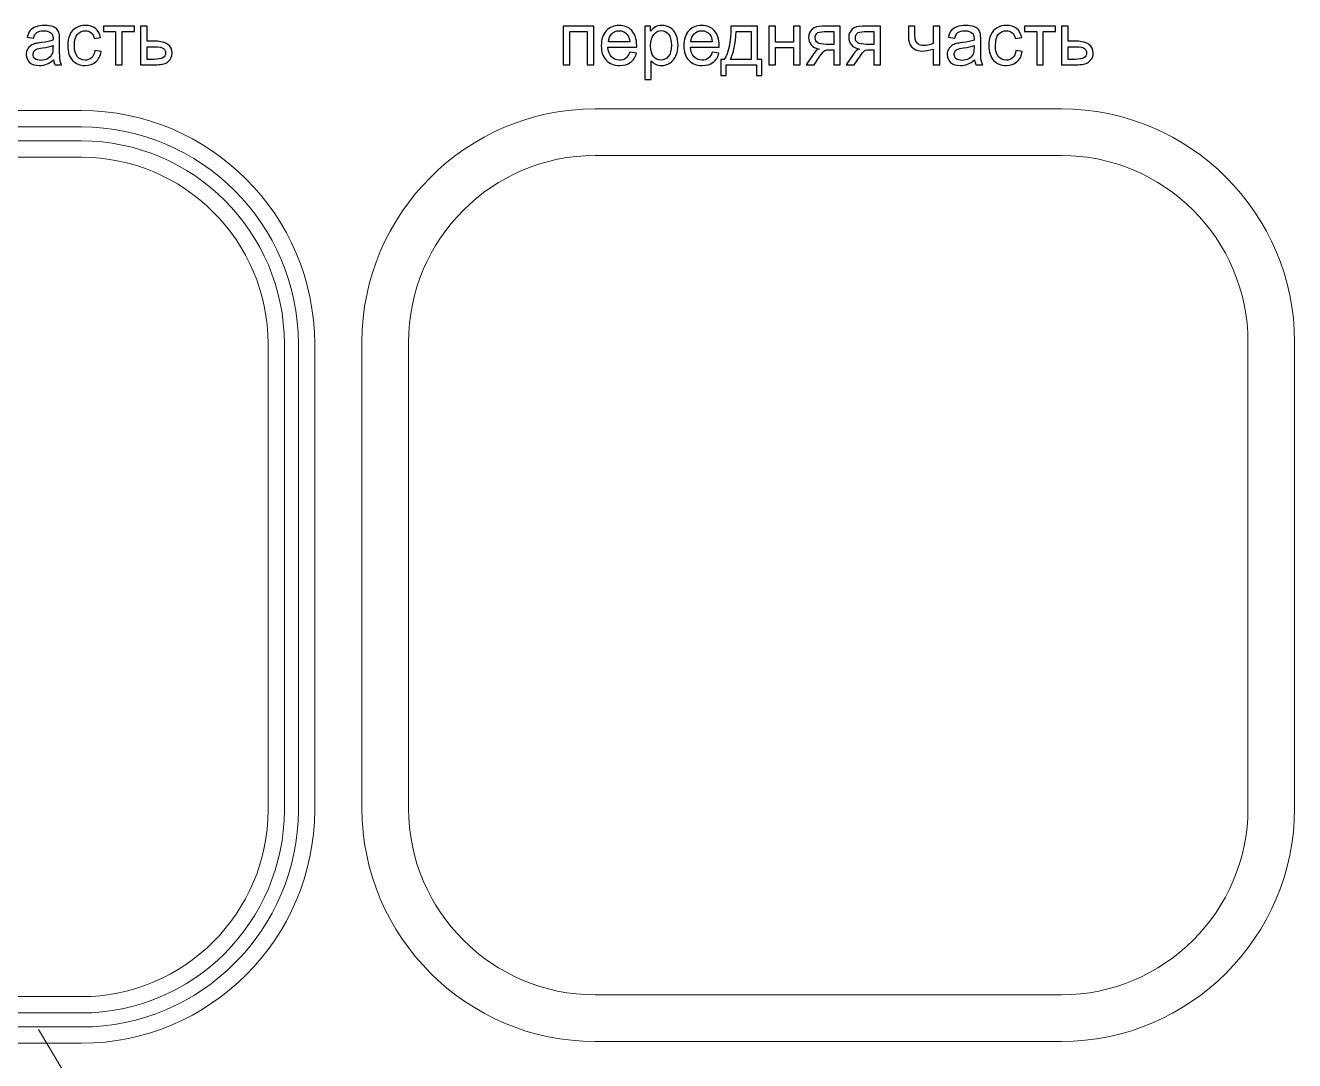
# Model space of a CAD drawing. Header units: centimetres. Extents: x -62 to 62, y -37 to 37.
# Drawn here: x 7.6 to 62.1, y -6.9 to 37.5 of the extents above; entities that cross this region are included whole.
import ezdxf

# ---------------------------------------------------------------- set-up
doc = ezdxf.new("R2010")
doc.units = ezdxf.units.CM
doc.header["$MEASUREMENT"] = 0
doc.layers.add('layer 1', color=7, linetype='Continuous')

msp = doc.modelspace()

# ---------------------------------------------------------------- linework, layer by layer
at = {"layer": 'layer 1', "color": 250}
for points, knots in [([(8.85627, 35.97477), (8.75234, 35.88621), (8.65211, 35.82416), (8.55613, 35.78757), (8.55613, 35.78757), (8.46014, 35.75098), (8.35726, 35.73295), (8.24696, 35.73295), (8.24696, 35.73295), (8.0656, 35.73295), (7.92613, 35.77697), (7.82856, 35.86552), (7.82856, 35.86552), (7.73098, 35.95355), (7.68219, 36.06651), (7.68219, 36.20386), (7.68219, 36.20386), (7.68219, 36.28446), (7.70075, 36.35817), (7.73735, 36.42499), (7.73735, 36.42499), (7.77447, 36.49181), (7.82272, 36.54484), (7.88212, 36.58514), (7.88212, 36.58514), (7.94204, 36.62544), (8.00886, 36.6562), (8.08363, 36.67688), (8.08363, 36.67688), (8.13878, 36.6912), (8.22204, 36.70499), (8.33287, 36.71877), (8.33287, 36.71877), (8.55878, 36.74529), (8.72582, 36.77764), (8.83241, 36.81476), (8.83241, 36.81476), (8.83347, 36.85294), (8.834, 36.87733), (8.834, 36.88741), (8.834, 36.88741), (8.834, 37.00089), (8.80749, 37.08097), (8.75446, 37.12763), (8.75446, 37.12763), (8.68287, 37.19074), (8.57628, 37.22203), (8.43522, 37.22203), (8.43522, 37.22203), (8.30317, 37.22203), (8.2056, 37.19869), (8.14302, 37.15256), (8.14302, 37.15256), (8.07992, 37.10642), (8.03378, 37.02476), (8.00356, 36.90703), (8.00356, 36.90703), (8.00356, 36.90703), (7.72992, 36.94521), (7.72992, 36.94521), (7.72992, 36.94521), (7.75485, 37.06241), (7.79568, 37.15733), (7.85295, 37.22945), (7.85295, 37.22945), (7.91022, 37.30157), (7.99295, 37.35672), (8.10113, 37.39597), (8.10113, 37.39597), (8.20878, 37.43468), (8.33446, 37.4543), (8.47658, 37.4543), (8.47658, 37.4543), (8.61764, 37.4543), (8.73272, 37.43786), (8.82128, 37.40445), (8.82128, 37.40445), (8.9093, 37.37104), (8.97453, 37.32968), (9.01589, 37.2793), (9.01589, 37.2793), (9.05726, 37.22892), (9.08642, 37.16529), (9.10339, 37.08839), (9.10339, 37.08839), (9.11241, 37.04067), (9.11718, 36.95476), (9.11718, 36.8312), (9.11718, 36.8312), (9.11718, 36.8312), (9.11718, 36.45999), (9.11718, 36.45999), (9.11718, 36.45999), (9.11718, 36.20067), (9.12302, 36.03681), (9.13468, 35.96734), (9.13468, 35.96734), (9.14582, 35.89787), (9.16915, 35.83159), (9.20309, 35.76795), (9.20309, 35.76795), (9.20309, 35.76795), (8.91037, 35.76795), (8.91037, 35.76795), (8.91037, 35.76795), (8.88226, 35.82681), (8.86423, 35.89575), (8.85627, 35.97477)], [0, 0, 0, 0, 0.03571429, 0.03571429, 0.03571429, 0.03571429, 0.07142857, 0.07142857, 0.07142857, 0.07142857, 0.10714286, 0.10714286, 0.10714286, 0.10714286, 0.14285714, 0.14285714, 0.14285714, 0.14285714, 0.17857143, 0.17857143, 0.17857143, 0.17857143, 0.21428571, 0.21428571, 0.21428571, 0.21428571, 0.25, 0.25, 0.25, 0.25, 0.28571429, 0.28571429, 0.28571429, 0.28571429, 0.32142857, 0.32142857, 0.32142857, 0.32142857, 0.35714286, 0.35714286, 0.35714286, 0.35714286, 0.39285714, 0.39285714, 0.39285714, 0.39285714, 0.42857143, 0.42857143, 0.42857143, 0.42857143, 0.46428571, 0.46428571, 0.46428571, 0.46428571, 0.5, 0.5, 0.5, 0.5, 0.53571429, 0.53571429, 0.53571429, 0.53571429, 0.57142857, 0.57142857, 0.57142857, 0.57142857, 0.60714286, 0.60714286, 0.60714286, 0.60714286, 0.64285714, 0.64285714, 0.64285714, 0.64285714, 0.67857143, 0.67857143, 0.67857143, 0.67857143, 0.71428571, 0.71428571, 0.71428571, 0.71428571, 0.75, 0.75, 0.75, 0.75, 0.78571429, 0.78571429, 0.78571429, 0.78571429, 0.82142857, 0.82142857, 0.82142857, 0.82142857, 0.85714286, 0.85714286, 0.85714286, 0.85714286, 0.89285714, 0.89285714, 0.89285714, 0.89285714, 0.92857143, 0.92857143, 0.92857143, 0.92857143, 1, 1, 1, 1]), ([(10.62588, 36.37249), (10.62588, 36.37249), (10.89952, 36.33431), (10.89952, 36.33431), (10.89952, 36.33431), (10.86929, 36.14605), (10.79293, 35.99916), (10.66937, 35.89257), (10.66937, 35.89257), (10.54581, 35.78598), (10.39361, 35.73295), (10.21384, 35.73295), (10.21384, 35.73295), (9.98847, 35.73295), (9.8071, 35.80666), (9.67029, 35.95408), (9.67029, 35.95408), (9.53294, 36.10151), (9.46453, 36.31257), (9.46453, 36.58726), (9.46453, 36.58726), (9.46453, 36.76544), (9.49423, 36.92082), (9.55309, 37.05445), (9.55309, 37.05445), (9.61195, 37.18756), (9.70157, 37.28779), (9.82248, 37.35407), (9.82248, 37.35407), (9.94286, 37.42089), (10.07384, 37.4543), (10.21596, 37.4543), (10.21596, 37.4543), (10.39467, 37.4543), (10.54157, 37.40922), (10.65505, 37.31854), (10.65505, 37.31854), (10.76907, 37.22786), (10.84225, 37.099), (10.87406, 36.93249), (10.87406, 36.93249), (10.87406, 36.93249), (10.60361, 36.89112), (10.60361, 36.89112), (10.60361, 36.89112), (10.57763, 37.00195), (10.53202, 37.08521), (10.46573, 37.14142), (10.46573, 37.14142), (10.39998, 37.1971), (10.32043, 37.22521), (10.2271, 37.22521), (10.2271, 37.22521), (10.08604, 37.22521), (9.9715, 37.17483), (9.88294, 37.07407), (9.88294, 37.07407), (9.79491, 36.97279), (9.75089, 36.8137), (9.75089, 36.59522), (9.75089, 36.59522), (9.75089, 36.37355), (9.79332, 36.21287), (9.87816, 36.11264), (9.87816, 36.11264), (9.96354, 36.01242), (10.07437, 35.96204), (10.21066, 35.96204), (10.21066, 35.96204), (10.32096, 35.96204), (10.41271, 35.99545), (10.48589, 36.0628), (10.48589, 36.0628), (10.5596, 36.12961), (10.60626, 36.23302), (10.62588, 36.37249)], [0, 0, 0, 0, 0.05, 0.05, 0.05, 0.05, 0.1, 0.1, 0.1, 0.1, 0.15, 0.15, 0.15, 0.15, 0.2, 0.2, 0.2, 0.2, 0.25, 0.25, 0.25, 0.25, 0.3, 0.3, 0.3, 0.3, 0.35, 0.35, 0.35, 0.35, 0.4, 0.4, 0.4, 0.4, 0.45, 0.45, 0.45, 0.45, 0.5, 0.5, 0.5, 0.5, 0.55, 0.55, 0.55, 0.55, 0.6, 0.6, 0.6, 0.6, 0.65, 0.65, 0.65, 0.65, 0.7, 0.7, 0.7, 0.7, 0.75, 0.75, 0.75, 0.75, 0.8, 0.8, 0.8, 0.8, 0.85, 0.85, 0.85, 0.85, 0.9, 0.9, 0.9, 0.9, 1, 1, 1, 1]), ([(10.9918, 37.4193), (10.9918, 37.4193), (12.32815, 37.4193), (12.32815, 37.4193), (12.32815, 37.4193), (12.32815, 37.4193), (12.32815, 37.18703), (12.32815, 37.18703), (12.32815, 37.18703), (12.32815, 37.18703), (11.79997, 37.18703), (11.79997, 37.18703), (11.79997, 37.18703), (11.79997, 37.18703), (11.79997, 35.76795), (11.79997, 35.76795), (11.79997, 35.76795), (11.79997, 35.76795), (11.51997, 35.76795), (11.51997, 35.76795), (11.51997, 35.76795), (11.51997, 35.76795), (11.51997, 37.18703), (11.51997, 37.18703), (11.51997, 37.18703), (11.51997, 37.18703), (10.9918, 37.18703), (10.9918, 37.18703), (10.9918, 37.18703), (10.9918, 37.18703), (10.9918, 37.4193), (10.9918, 37.4193)], [0, 0, 0, 0, 0.11111111, 0.11111111, 0.11111111, 0.11111111, 0.22222222, 0.22222222, 0.22222222, 0.22222222, 0.33333333, 0.33333333, 0.33333333, 0.33333333, 0.44444444, 0.44444444, 0.44444444, 0.44444444, 0.55555556, 0.55555556, 0.55555556, 0.55555556, 0.66666667, 0.66666667, 0.66666667, 0.66666667, 0.77777778, 0.77777778, 0.77777778, 0.77777778, 1, 1, 1, 1]), ([(12.58905, 37.4193), (12.58905, 37.4193), (12.86905, 37.4193), (12.86905, 37.4193), (12.86905, 37.4193), (12.86905, 37.4193), (12.86905, 36.7734), (12.86905, 36.7734), (12.86905, 36.7734), (12.86905, 36.7734), (13.22329, 36.7734), (13.22329, 36.7734), (13.22329, 36.7734), (13.4545, 36.7734), (13.63215, 36.72885), (13.7573, 36.63923), (13.7573, 36.63923), (13.88192, 36.54961), (13.9445, 36.42605), (13.9445, 36.26855), (13.9445, 36.26855), (13.9445, 36.13067), (13.89253, 36.01295), (13.78806, 35.91484), (13.78806, 35.91484), (13.68412, 35.81674), (13.51761, 35.76795), (13.28852, 35.76795), (13.28852, 35.76795), (13.28852, 35.76795), (12.58905, 35.76795), (12.58905, 35.76795), (12.58905, 35.76795), (12.58905, 35.76795), (12.58905, 37.4193), (12.58905, 37.4193)], [0, 0, 0, 0, 0.1, 0.1, 0.1, 0.1, 0.2, 0.2, 0.2, 0.2, 0.3, 0.3, 0.3, 0.3, 0.4, 0.4, 0.4, 0.4, 0.5, 0.5, 0.5, 0.5, 0.6, 0.6, 0.6, 0.6, 0.7, 0.7, 0.7, 0.7, 0.8, 0.8, 0.8, 0.8, 1, 1, 1, 1]), ([(30.71613, 37.4193), (30.71613, 37.4193), (32.02066, 37.4193), (32.02066, 37.4193), (32.02066, 37.4193), (32.02066, 37.4193), (32.02066, 35.76795), (32.02066, 35.76795), (32.02066, 35.76795), (32.02066, 35.76795), (31.74066, 35.76795), (31.74066, 35.76795), (31.74066, 35.76795), (31.74066, 35.76795), (31.74066, 37.18703), (31.74066, 37.18703), (31.74066, 37.18703), (31.74066, 37.18703), (30.99613, 37.18703), (30.99613, 37.18703), (30.99613, 37.18703), (30.99613, 37.18703), (30.99613, 35.76795), (30.99613, 35.76795), (30.99613, 35.76795), (30.99613, 35.76795), (30.71613, 35.76795), (30.71613, 35.76795), (30.71613, 35.76795), (30.71613, 35.76795), (30.71613, 37.4193), (30.71613, 37.4193)], [0, 0, 0, 0, 0.11111111, 0.11111111, 0.11111111, 0.11111111, 0.22222222, 0.22222222, 0.22222222, 0.22222222, 0.33333333, 0.33333333, 0.33333333, 0.33333333, 0.44444444, 0.44444444, 0.44444444, 0.44444444, 0.55555556, 0.55555556, 0.55555556, 0.55555556, 0.66666667, 0.66666667, 0.66666667, 0.66666667, 0.77777778, 0.77777778, 0.77777778, 0.77777778, 1, 1, 1, 1]), ([(33.56542, 36.30249), (33.56542, 36.30249), (33.85496, 36.26431), (33.85496, 36.26431), (33.85496, 36.26431), (33.80989, 36.0962), (33.72557, 35.96522), (33.60254, 35.87242), (33.60254, 35.87242), (33.47951, 35.77962), (33.32255, 35.73295), (33.13111, 35.73295), (33.13111, 35.73295), (32.89035, 35.73295), (32.69944, 35.80719), (32.55839, 35.95568), (32.55839, 35.95568), (32.41733, 36.10363), (32.3468, 36.31204), (32.3468, 36.57984), (32.3468, 36.57984), (32.3468, 36.85665), (32.41786, 37.07195), (32.56051, 37.22468), (32.56051, 37.22468), (32.70316, 37.37794), (32.88823, 37.4543), (33.11573, 37.4543), (33.11573, 37.4543), (33.3358, 37.4543), (33.51557, 37.37953), (33.65504, 37.22945), (33.65504, 37.22945), (33.79451, 37.07938), (33.86451, 36.86832), (33.86451, 36.59628), (33.86451, 36.59628), (33.86451, 36.57984), (33.86398, 36.55491), (33.86292, 36.52203), (33.86292, 36.52203), (33.86292, 36.52203), (32.63316, 36.52203), (32.63316, 36.52203), (32.63316, 36.52203), (32.64376, 36.3412), (32.69467, 36.20226), (32.78694, 36.10628), (32.78694, 36.10628), (32.87869, 36.0103), (32.99376, 35.96204), (33.13111, 35.96204), (33.13111, 35.96204), (33.23346, 35.96204), (33.32095, 35.98908), (33.39307, 36.04317), (33.39307, 36.04317), (33.46573, 36.09727), (33.523, 36.1837), (33.56542, 36.30249)], [0, 0, 0, 0, 0.0625, 0.0625, 0.0625, 0.0625, 0.125, 0.125, 0.125, 0.125, 0.1875, 0.1875, 0.1875, 0.1875, 0.25, 0.25, 0.25, 0.25, 0.3125, 0.3125, 0.3125, 0.3125, 0.375, 0.375, 0.375, 0.375, 0.4375, 0.4375, 0.4375, 0.4375, 0.5, 0.5, 0.5, 0.5, 0.5625, 0.5625, 0.5625, 0.5625, 0.625, 0.625, 0.625, 0.625, 0.6875, 0.6875, 0.6875, 0.6875, 0.75, 0.75, 0.75, 0.75, 0.8125, 0.8125, 0.8125, 0.8125, 0.875, 0.875, 0.875, 0.875, 1, 1, 1, 1]), ([(32.64907, 36.75112), (32.64907, 36.75112), (33.5686, 36.75112), (33.5686, 36.75112), (33.5686, 36.75112), (33.55641, 36.89006), (33.52088, 36.994), (33.46307, 37.06347), (33.46307, 37.06347), (33.37451, 37.17112), (33.25891, 37.22521), (33.11732, 37.22521), (33.11732, 37.22521), (32.98899, 37.22521), (32.88134, 37.18226), (32.79384, 37.09635), (32.79384, 37.09635), (32.70687, 37.01044), (32.65861, 36.89536), (32.64907, 36.75112)], [0, 0, 0, 0, 0.16666667, 0.16666667, 0.16666667, 0.16666667, 0.33333333, 0.33333333, 0.33333333, 0.33333333, 0.5, 0.5, 0.5, 0.5, 0.66666667, 0.66666667, 0.66666667, 0.66666667, 1, 1, 1, 1]), ([(34.20868, 35.13477), (34.20868, 35.13477), (34.20868, 37.4193), (34.20868, 37.4193), (34.20868, 37.4193), (34.20868, 37.4193), (34.46322, 37.4193), (34.46322, 37.4193), (34.46322, 37.4193), (34.46322, 37.4193), (34.46322, 37.20241), (34.46322, 37.20241), (34.46322, 37.20241), (34.52315, 37.28619), (34.59102, 37.3493), (34.66686, 37.39119), (34.66686, 37.39119), (34.74216, 37.43309), (34.8339, 37.4543), (34.94155, 37.4543), (34.94155, 37.4543), (35.08261, 37.4543), (35.2067, 37.41824), (35.31435, 37.34559), (35.31435, 37.34559), (35.422, 37.27347), (35.50314, 37.17112), (35.55829, 37.03961), (35.55829, 37.03961), (35.61291, 36.90756), (35.64048, 36.76332), (35.64048, 36.60582), (35.64048, 36.60582), (35.64048, 36.43772), (35.61026, 36.28605), (35.5498, 36.15083), (35.5498, 36.15083), (35.48935, 36.01613), (35.40132, 35.91272), (35.28571, 35.8406), (35.28571, 35.8406), (35.17064, 35.76901), (35.0492, 35.73295), (34.92193, 35.73295), (34.92193, 35.73295), (34.8286, 35.73295), (34.74481, 35.75257), (34.6711, 35.79181), (34.6711, 35.79181), (34.59686, 35.83106), (34.5364, 35.88037), (34.48868, 35.9403), (34.48868, 35.9403), (34.48868, 35.9403), (34.48868, 35.13477), (34.48868, 35.13477), (34.48868, 35.13477), (34.48868, 35.13477), (34.20868, 35.13477), (34.20868, 35.13477)], [0, 0, 0, 0, 0.0625, 0.0625, 0.0625, 0.0625, 0.125, 0.125, 0.125, 0.125, 0.1875, 0.1875, 0.1875, 0.1875, 0.25, 0.25, 0.25, 0.25, 0.3125, 0.3125, 0.3125, 0.3125, 0.375, 0.375, 0.375, 0.375, 0.4375, 0.4375, 0.4375, 0.4375, 0.5, 0.5, 0.5, 0.5, 0.5625, 0.5625, 0.5625, 0.5625, 0.625, 0.625, 0.625, 0.625, 0.6875, 0.6875, 0.6875, 0.6875, 0.75, 0.75, 0.75, 0.75, 0.8125, 0.8125, 0.8125, 0.8125, 0.875, 0.875, 0.875, 0.875, 1, 1, 1, 1]), ([(34.46322, 36.58355), (34.46322, 36.37196), (34.50618, 36.21552), (34.59155, 36.11423), (34.59155, 36.11423), (34.67746, 36.01295), (34.7814, 35.96204), (34.90337, 35.96204), (34.90337, 35.96204), (35.02746, 35.96204), (35.13352, 36.01454), (35.22155, 36.11954), (35.22155, 36.11954), (35.31011, 36.22454), (35.35412, 36.38681), (35.35412, 36.60688), (35.35412, 36.60688), (35.35412, 36.81688), (35.31117, 36.97385), (35.22473, 37.07832), (35.22473, 37.07832), (35.13829, 37.18279), (35.03541, 37.23476), (34.91557, 37.23476), (34.91557, 37.23476), (34.79678, 37.23476), (34.69178, 37.17907), (34.60057, 37.06824), (34.60057, 37.06824), (34.50883, 36.95688), (34.46322, 36.79567), (34.46322, 36.58355)], [0, 0, 0, 0, 0.11111111, 0.11111111, 0.11111111, 0.11111111, 0.22222222, 0.22222222, 0.22222222, 0.22222222, 0.33333333, 0.33333333, 0.33333333, 0.33333333, 0.44444444, 0.44444444, 0.44444444, 0.44444444, 0.55555556, 0.55555556, 0.55555556, 0.55555556, 0.66666667, 0.66666667, 0.66666667, 0.66666667, 0.77777778, 0.77777778, 0.77777778, 0.77777778, 1, 1, 1, 1]), ([(37.10464, 36.30249), (37.10464, 36.30249), (37.39418, 36.26431), (37.39418, 36.26431), (37.39418, 36.26431), (37.34911, 36.0962), (37.26479, 35.96522), (37.14176, 35.87242), (37.14176, 35.87242), (37.01873, 35.77962), (36.86177, 35.73295), (36.67033, 35.73295), (36.67033, 35.73295), (36.42957, 35.73295), (36.23866, 35.80719), (36.09761, 35.95568), (36.09761, 35.95568), (35.95655, 36.10363), (35.88602, 36.31204), (35.88602, 36.57984), (35.88602, 36.57984), (35.88602, 36.85665), (35.95708, 37.07195), (36.09973, 37.22468), (36.09973, 37.22468), (36.24238, 37.37794), (36.42745, 37.4543), (36.65495, 37.4543), (36.65495, 37.4543), (36.87502, 37.4543), (37.05479, 37.37953), (37.19426, 37.22945), (37.19426, 37.22945), (37.33373, 37.07938), (37.40373, 36.86832), (37.40373, 36.59628), (37.40373, 36.59628), (37.40373, 36.57984), (37.4032, 36.55491), (37.40214, 36.52203), (37.40214, 36.52203), (37.40214, 36.52203), (36.17238, 36.52203), (36.17238, 36.52203), (36.17238, 36.52203), (36.18298, 36.3412), (36.23389, 36.20226), (36.32616, 36.10628), (36.32616, 36.10628), (36.41791, 36.0103), (36.53298, 35.96204), (36.67033, 35.96204), (36.67033, 35.96204), (36.77268, 35.96204), (36.86017, 35.98908), (36.93229, 36.04317), (36.93229, 36.04317), (37.00495, 36.09727), (37.06222, 36.1837), (37.10464, 36.30249)], [0, 0, 0, 0, 0.0625, 0.0625, 0.0625, 0.0625, 0.125, 0.125, 0.125, 0.125, 0.1875, 0.1875, 0.1875, 0.1875, 0.25, 0.25, 0.25, 0.25, 0.3125, 0.3125, 0.3125, 0.3125, 0.375, 0.375, 0.375, 0.375, 0.4375, 0.4375, 0.4375, 0.4375, 0.5, 0.5, 0.5, 0.5, 0.5625, 0.5625, 0.5625, 0.5625, 0.625, 0.625, 0.625, 0.625, 0.6875, 0.6875, 0.6875, 0.6875, 0.75, 0.75, 0.75, 0.75, 0.8125, 0.8125, 0.8125, 0.8125, 0.875, 0.875, 0.875, 0.875, 1, 1, 1, 1]), ([(36.18829, 36.75112), (36.18829, 36.75112), (37.10782, 36.75112), (37.10782, 36.75112), (37.10782, 36.75112), (37.09563, 36.89006), (37.0601, 36.994), (37.00229, 37.06347), (37.00229, 37.06347), (36.91373, 37.17112), (36.79813, 37.22521), (36.65654, 37.22521), (36.65654, 37.22521), (36.52821, 37.22521), (36.42056, 37.18226), (36.33306, 37.09635), (36.33306, 37.09635), (36.24609, 37.01044), (36.19783, 36.89536), (36.18829, 36.75112)], [0, 0, 0, 0, 0.16666667, 0.16666667, 0.16666667, 0.16666667, 0.33333333, 0.33333333, 0.33333333, 0.33333333, 0.5, 0.5, 0.5, 0.5, 0.66666667, 0.66666667, 0.66666667, 0.66666667, 1, 1, 1, 1]), ([(37.89744, 37.4193), (37.89744, 37.4193), (39.04925, 37.4193), (39.04925, 37.4193), (39.04925, 37.4193), (39.04925, 37.4193), (39.04925, 35.99704), (39.04925, 35.99704), (39.04925, 35.99704), (39.04925, 35.99704), (39.22743, 35.99704), (39.22743, 35.99704), (39.22743, 35.99704), (39.22743, 35.99704), (39.22743, 35.30023), (39.22743, 35.30023), (39.22743, 35.30023), (39.22743, 35.30023), (38.99834, 35.30023), (38.99834, 35.30023), (38.99834, 35.30023), (38.99834, 35.30023), (38.99834, 35.76795), (38.99834, 35.76795), (38.99834, 35.76795), (38.99834, 35.76795), (37.69699, 35.76795), (37.69699, 35.76795), (37.69699, 35.76795), (37.69699, 35.76795), (37.69699, 35.30023), (37.69699, 35.30023), (37.69699, 35.30023), (37.69699, 35.30023), (37.4679, 35.30023), (37.4679, 35.30023), (37.4679, 35.30023), (37.4679, 35.30023), (37.4679, 35.99704), (37.4679, 35.99704), (37.4679, 35.99704), (37.4679, 35.99704), (37.61426, 35.99704), (37.61426, 35.99704), (37.61426, 35.99704), (37.81153, 36.26484), (37.90593, 36.73893), (37.89744, 37.4193)], [0, 0, 0, 0, 0.07692308, 0.07692308, 0.07692308, 0.07692308, 0.15384615, 0.15384615, 0.15384615, 0.15384615, 0.23076923, 0.23076923, 0.23076923, 0.23076923, 0.30769231, 0.30769231, 0.30769231, 0.30769231, 0.38461538, 0.38461538, 0.38461538, 0.38461538, 0.46153846, 0.46153846, 0.46153846, 0.46153846, 0.53846154, 0.53846154, 0.53846154, 0.53846154, 0.61538462, 0.61538462, 0.61538462, 0.61538462, 0.69230769, 0.69230769, 0.69230769, 0.69230769, 0.76923077, 0.76923077, 0.76923077, 0.76923077, 0.84615385, 0.84615385, 0.84615385, 0.84615385, 1, 1, 1, 1]), ([(38.12971, 37.18703), (38.10903, 36.6509), (38.0263, 36.25423), (37.88153, 35.99704), (37.88153, 35.99704), (37.88153, 35.99704), (38.76925, 35.99704), (38.76925, 35.99704), (38.76925, 35.99704), (38.76925, 35.99704), (38.76925, 37.18703), (38.76925, 37.18703), (38.76925, 37.18703), (38.76925, 37.18703), (38.12971, 37.18703), (38.12971, 37.18703)], [0, 0, 0, 0, 0.2, 0.2, 0.2, 0.2, 0.4, 0.4, 0.4, 0.4, 0.6, 0.6, 0.6, 0.6, 1, 1, 1, 1]), ([(39.53447, 37.4193), (39.53447, 37.4193), (39.81447, 37.4193), (39.81447, 37.4193), (39.81447, 37.4193), (39.81447, 37.4193), (39.81447, 36.73203), (39.81447, 36.73203), (39.81447, 36.73203), (39.81447, 36.73203), (40.59082, 36.73203), (40.59082, 36.73203), (40.59082, 36.73203), (40.59082, 36.73203), (40.59082, 37.4193), (40.59082, 37.4193), (40.59082, 37.4193), (40.59082, 37.4193), (40.87082, 37.4193), (40.87082, 37.4193), (40.87082, 37.4193), (40.87082, 37.4193), (40.87082, 35.76795), (40.87082, 35.76795), (40.87082, 35.76795), (40.87082, 35.76795), (40.59082, 35.76795), (40.59082, 35.76795), (40.59082, 35.76795), (40.59082, 35.76795), (40.59082, 36.49976), (40.59082, 36.49976), (40.59082, 36.49976), (40.59082, 36.49976), (39.81447, 36.49976), (39.81447, 36.49976), (39.81447, 36.49976), (39.81447, 36.49976), (39.81447, 35.76795), (39.81447, 35.76795), (39.81447, 35.76795), (39.81447, 35.76795), (39.53447, 35.76795), (39.53447, 35.76795), (39.53447, 35.76795), (39.53447, 35.76795), (39.53447, 37.4193), (39.53447, 37.4193)], [0, 0, 0, 0, 0.07692308, 0.07692308, 0.07692308, 0.07692308, 0.15384615, 0.15384615, 0.15384615, 0.15384615, 0.23076923, 0.23076923, 0.23076923, 0.23076923, 0.30769231, 0.30769231, 0.30769231, 0.30769231, 0.38461538, 0.38461538, 0.38461538, 0.38461538, 0.46153846, 0.46153846, 0.46153846, 0.46153846, 0.53846154, 0.53846154, 0.53846154, 0.53846154, 0.61538462, 0.61538462, 0.61538462, 0.61538462, 0.69230769, 0.69230769, 0.69230769, 0.69230769, 0.76923077, 0.76923077, 0.76923077, 0.76923077, 0.84615385, 0.84615385, 0.84615385, 0.84615385, 1, 1, 1, 1]), ([(42.5927, 37.4193), (42.5927, 37.4193), (42.5927, 35.76795), (42.5927, 35.76795), (42.5927, 35.76795), (42.5927, 35.76795), (42.3127, 35.76795), (42.3127, 35.76795), (42.3127, 35.76795), (42.3127, 35.76795), (42.3127, 36.41067), (42.3127, 36.41067), (42.3127, 36.41067), (42.3127, 36.41067), (42.15149, 36.41067), (42.15149, 36.41067), (42.15149, 36.41067), (42.05339, 36.41067), (41.98021, 36.39794), (41.93195, 36.37196), (41.93195, 36.37196), (41.88369, 36.34598), (41.81316, 36.26484), (41.72036, 36.12749), (41.72036, 36.12749), (41.72036, 36.12749), (41.4743, 35.76795), (41.4743, 35.76795), (41.4743, 35.76795), (41.4743, 35.76795), (41.12749, 35.76795), (41.12749, 35.76795), (41.12749, 35.76795), (41.12749, 35.76795), (41.42976, 36.21128), (41.42976, 36.21128), (41.42976, 36.21128), (41.52203, 36.34704), (41.6143, 36.4234), (41.70604, 36.4409), (41.70604, 36.4409), (41.54642, 36.46264), (41.42763, 36.52044), (41.35021, 36.61378), (41.35021, 36.61378), (41.27279, 36.70711), (41.23408, 36.81476), (41.23408, 36.9362), (41.23408, 36.9362), (41.23408, 37.07991), (41.28445, 37.19604), (41.38574, 37.28513), (41.38574, 37.28513), (41.48703, 37.37475), (41.63392, 37.4193), (41.82589, 37.4193), (41.82589, 37.4193), (41.82589, 37.4193), (42.5927, 37.4193), (42.5927, 37.4193)], [0, 0, 0, 0, 0.0625, 0.0625, 0.0625, 0.0625, 0.125, 0.125, 0.125, 0.125, 0.1875, 0.1875, 0.1875, 0.1875, 0.25, 0.25, 0.25, 0.25, 0.3125, 0.3125, 0.3125, 0.3125, 0.375, 0.375, 0.375, 0.375, 0.4375, 0.4375, 0.4375, 0.4375, 0.5, 0.5, 0.5, 0.5, 0.5625, 0.5625, 0.5625, 0.5625, 0.625, 0.625, 0.625, 0.625, 0.6875, 0.6875, 0.6875, 0.6875, 0.75, 0.75, 0.75, 0.75, 0.8125, 0.8125, 0.8125, 0.8125, 0.875, 0.875, 0.875, 0.875, 1, 1, 1, 1]), ([(42.3127, 37.18703), (42.3127, 37.18703), (41.91498, 37.18703), (41.91498, 37.18703), (41.91498, 37.18703), (41.74847, 37.18703), (41.64081, 37.16104), (41.59256, 37.10907), (41.59256, 37.10907), (41.5443, 37.05711), (41.52044, 36.99612), (41.52044, 36.92665), (41.52044, 36.92665), (41.52044, 36.82802), (41.55597, 36.75537), (41.62703, 36.70923), (41.62703, 36.70923), (41.69756, 36.66309), (41.82324, 36.63976), (42.00354, 36.63976), (42.00354, 36.63976), (42.00354, 36.63976), (42.3127, 36.63976), (42.3127, 36.63976), (42.3127, 36.63976), (42.3127, 36.63976), (42.3127, 37.18703), (42.3127, 37.18703)], [0, 0, 0, 0, 0.125, 0.125, 0.125, 0.125, 0.25, 0.25, 0.25, 0.25, 0.375, 0.375, 0.375, 0.375, 0.5, 0.5, 0.5, 0.5, 0.625, 0.625, 0.625, 0.625, 0.75, 0.75, 0.75, 0.75, 1, 1, 1, 1]), ([(44.31564, 37.4193), (44.31564, 37.4193), (44.31564, 35.76795), (44.31564, 35.76795), (44.31564, 35.76795), (44.31564, 35.76795), (44.03564, 35.76795), (44.03564, 35.76795), (44.03564, 35.76795), (44.03564, 35.76795), (44.03564, 36.41067), (44.03564, 36.41067), (44.03564, 36.41067), (44.03564, 36.41067), (43.87443, 36.41067), (43.87443, 36.41067), (43.87443, 36.41067), (43.77633, 36.41067), (43.70315, 36.39794), (43.65489, 36.37196), (43.65489, 36.37196), (43.60663, 36.34598), (43.5361, 36.26484), (43.4433, 36.12749), (43.4433, 36.12749), (43.4433, 36.12749), (43.19724, 35.76795), (43.19724, 35.76795), (43.19724, 35.76795), (43.19724, 35.76795), (42.85043, 35.76795), (42.85043, 35.76795), (42.85043, 35.76795), (42.85043, 35.76795), (43.1527, 36.21128), (43.1527, 36.21128), (43.1527, 36.21128), (43.24497, 36.34704), (43.33724, 36.4234), (43.42898, 36.4409), (43.42898, 36.4409), (43.26936, 36.46264), (43.15057, 36.52044), (43.07315, 36.61378), (43.07315, 36.61378), (42.99573, 36.70711), (42.95702, 36.81476), (42.95702, 36.9362), (42.95702, 36.9362), (42.95702, 37.07991), (43.00739, 37.19604), (43.10868, 37.28513), (43.10868, 37.28513), (43.20997, 37.37475), (43.35686, 37.4193), (43.54883, 37.4193), (43.54883, 37.4193), (43.54883, 37.4193), (44.31564, 37.4193), (44.31564, 37.4193)], [0, 0, 0, 0, 0.0625, 0.0625, 0.0625, 0.0625, 0.125, 0.125, 0.125, 0.125, 0.1875, 0.1875, 0.1875, 0.1875, 0.25, 0.25, 0.25, 0.25, 0.3125, 0.3125, 0.3125, 0.3125, 0.375, 0.375, 0.375, 0.375, 0.4375, 0.4375, 0.4375, 0.4375, 0.5, 0.5, 0.5, 0.5, 0.5625, 0.5625, 0.5625, 0.5625, 0.625, 0.625, 0.625, 0.625, 0.6875, 0.6875, 0.6875, 0.6875, 0.75, 0.75, 0.75, 0.75, 0.8125, 0.8125, 0.8125, 0.8125, 0.875, 0.875, 0.875, 0.875, 1, 1, 1, 1]), ([(44.03564, 37.18703), (44.03564, 37.18703), (43.63792, 37.18703), (43.63792, 37.18703), (43.63792, 37.18703), (43.47141, 37.18703), (43.36375, 37.16104), (43.3155, 37.10907), (43.3155, 37.10907), (43.26724, 37.05711), (43.24338, 36.99612), (43.24338, 36.92665), (43.24338, 36.92665), (43.24338, 36.82802), (43.27891, 36.75537), (43.34997, 36.70923), (43.34997, 36.70923), (43.4205, 36.66309), (43.54618, 36.63976), (43.72648, 36.63976), (43.72648, 36.63976), (43.72648, 36.63976), (44.03564, 36.63976), (44.03564, 36.63976), (44.03564, 36.63976), (44.03564, 36.63976), (44.03564, 37.18703), (44.03564, 37.18703)], [0, 0, 0, 0, 0.125, 0.125, 0.125, 0.125, 0.25, 0.25, 0.25, 0.25, 0.375, 0.375, 0.375, 0.375, 0.5, 0.5, 0.5, 0.5, 0.625, 0.625, 0.625, 0.625, 0.75, 0.75, 0.75, 0.75, 1, 1, 1, 1]), ([(45.51624, 37.4193), (45.51624, 37.4193), (45.79624, 37.4193), (45.79624, 37.4193), (45.79624, 37.4193), (45.79624, 37.4193), (45.79624, 37.10748), (45.79624, 37.10748), (45.79624, 37.10748), (45.79624, 36.97279), (45.80419, 36.87521), (45.82063, 36.81476), (45.82063, 36.81476), (45.83654, 36.7543), (45.87525, 36.70128), (45.93677, 36.6562), (45.93677, 36.6562), (45.99775, 36.61112), (46.07464, 36.58885), (46.16745, 36.58885), (46.16745, 36.58885), (46.27351, 36.58885), (46.41032, 36.61696), (46.57896, 36.67264), (46.57896, 36.67264), (46.57896, 36.67264), (46.57896, 37.4193), (46.57896, 37.4193), (46.57896, 37.4193), (46.57896, 37.4193), (46.85895, 37.4193), (46.85895, 37.4193), (46.85895, 37.4193), (46.85895, 37.4193), (46.85895, 35.76795), (46.85895, 35.76795), (46.85895, 35.76795), (46.85895, 35.76795), (46.57896, 35.76795), (46.57896, 35.76795), (46.57896, 35.76795), (46.57896, 35.76795), (46.57896, 36.43454), (46.57896, 36.43454), (46.57896, 36.43454), (46.40661, 36.38044), (46.2454, 36.3534), (46.09586, 36.3534), (46.09586, 36.3534), (45.97017, 36.3534), (45.85934, 36.38522), (45.76336, 36.44885), (45.76336, 36.44885), (45.66737, 36.51249), (45.60215, 36.59044), (45.56768, 36.68271), (45.56768, 36.68271), (45.53321, 36.77499), (45.51624, 36.87627), (45.51624, 36.98711), (45.51624, 36.98711), (45.51624, 36.98711), (45.51624, 37.4193), (45.51624, 37.4193)], [0, 0, 0, 0, 0.05882353, 0.05882353, 0.05882353, 0.05882353, 0.11764706, 0.11764706, 0.11764706, 0.11764706, 0.17647059, 0.17647059, 0.17647059, 0.17647059, 0.23529412, 0.23529412, 0.23529412, 0.23529412, 0.29411765, 0.29411765, 0.29411765, 0.29411765, 0.35294118, 0.35294118, 0.35294118, 0.35294118, 0.41176471, 0.41176471, 0.41176471, 0.41176471, 0.47058824, 0.47058824, 0.47058824, 0.47058824, 0.52941176, 0.52941176, 0.52941176, 0.52941176, 0.58823529, 0.58823529, 0.58823529, 0.58823529, 0.64705882, 0.64705882, 0.64705882, 0.64705882, 0.70588235, 0.70588235, 0.70588235, 0.70588235, 0.76470588, 0.76470588, 0.76470588, 0.76470588, 0.82352941, 0.82352941, 0.82352941, 0.82352941, 0.88235294, 0.88235294, 0.88235294, 0.88235294, 1, 1, 1, 1]), ([(48.35757, 35.97477), (48.25364, 35.88621), (48.15341, 35.82416), (48.05743, 35.78757), (48.05743, 35.78757), (47.96144, 35.75098), (47.85856, 35.73295), (47.74826, 35.73295), (47.74826, 35.73295), (47.5669, 35.73295), (47.42743, 35.77697), (47.32986, 35.86552), (47.32986, 35.86552), (47.23228, 35.95355), (47.18349, 36.06651), (47.18349, 36.20386), (47.18349, 36.20386), (47.18349, 36.28446), (47.20205, 36.35817), (47.23865, 36.42499), (47.23865, 36.42499), (47.27577, 36.49181), (47.32402, 36.54484), (47.38342, 36.58514), (47.38342, 36.58514), (47.44334, 36.62544), (47.51016, 36.6562), (47.58493, 36.67688), (47.58493, 36.67688), (47.64008, 36.6912), (47.72334, 36.70499), (47.83417, 36.71877), (47.83417, 36.71877), (48.06008, 36.74529), (48.22712, 36.77764), (48.33371, 36.81476), (48.33371, 36.81476), (48.33477, 36.85294), (48.3353, 36.87733), (48.3353, 36.88741), (48.3353, 36.88741), (48.3353, 37.00089), (48.30879, 37.08097), (48.25576, 37.12763), (48.25576, 37.12763), (48.18417, 37.19074), (48.07758, 37.22203), (47.93652, 37.22203), (47.93652, 37.22203), (47.80447, 37.22203), (47.7069, 37.19869), (47.64432, 37.15256), (47.64432, 37.15256), (47.58122, 37.10642), (47.53508, 37.02476), (47.50486, 36.90703), (47.50486, 36.90703), (47.50486, 36.90703), (47.23122, 36.94521), (47.23122, 36.94521), (47.23122, 36.94521), (47.25615, 37.06241), (47.29698, 37.15733), (47.35425, 37.22945), (47.35425, 37.22945), (47.41152, 37.30157), (47.49425, 37.35672), (47.60243, 37.39597), (47.60243, 37.39597), (47.71008, 37.43468), (47.83576, 37.4543), (47.97788, 37.4543), (47.97788, 37.4543), (48.11894, 37.4543), (48.23402, 37.43786), (48.32258, 37.40445), (48.32258, 37.40445), (48.4106, 37.37104), (48.47583, 37.32968), (48.51719, 37.2793), (48.51719, 37.2793), (48.55856, 37.22892), (48.58772, 37.16529), (48.60469, 37.08839), (48.60469, 37.08839), (48.61371, 37.04067), (48.61848, 36.95476), (48.61848, 36.8312), (48.61848, 36.8312), (48.61848, 36.8312), (48.61848, 36.45999), (48.61848, 36.45999), (48.61848, 36.45999), (48.61848, 36.20067), (48.62432, 36.03681), (48.63598, 35.96734), (48.63598, 35.96734), (48.64712, 35.89787), (48.67045, 35.83159), (48.70439, 35.76795), (48.70439, 35.76795), (48.70439, 35.76795), (48.41167, 35.76795), (48.41167, 35.76795), (48.41167, 35.76795), (48.38356, 35.82681), (48.36553, 35.89575), (48.35757, 35.97477)], [0, 0, 0, 0, 0.03571429, 0.03571429, 0.03571429, 0.03571429, 0.07142857, 0.07142857, 0.07142857, 0.07142857, 0.10714286, 0.10714286, 0.10714286, 0.10714286, 0.14285714, 0.14285714, 0.14285714, 0.14285714, 0.17857143, 0.17857143, 0.17857143, 0.17857143, 0.21428571, 0.21428571, 0.21428571, 0.21428571, 0.25, 0.25, 0.25, 0.25, 0.28571429, 0.28571429, 0.28571429, 0.28571429, 0.32142857, 0.32142857, 0.32142857, 0.32142857, 0.35714286, 0.35714286, 0.35714286, 0.35714286, 0.39285714, 0.39285714, 0.39285714, 0.39285714, 0.42857143, 0.42857143, 0.42857143, 0.42857143, 0.46428571, 0.46428571, 0.46428571, 0.46428571, 0.5, 0.5, 0.5, 0.5, 0.53571429, 0.53571429, 0.53571429, 0.53571429, 0.57142857, 0.57142857, 0.57142857, 0.57142857, 0.60714286, 0.60714286, 0.60714286, 0.60714286, 0.64285714, 0.64285714, 0.64285714, 0.64285714, 0.67857143, 0.67857143, 0.67857143, 0.67857143, 0.71428571, 0.71428571, 0.71428571, 0.71428571, 0.75, 0.75, 0.75, 0.75, 0.78571429, 0.78571429, 0.78571429, 0.78571429, 0.82142857, 0.82142857, 0.82142857, 0.82142857, 0.85714286, 0.85714286, 0.85714286, 0.85714286, 0.89285714, 0.89285714, 0.89285714, 0.89285714, 0.92857143, 0.92857143, 0.92857143, 0.92857143, 1, 1, 1, 1]), ([(50.12718, 36.37249), (50.12718, 36.37249), (50.40082, 36.33431), (50.40082, 36.33431), (50.40082, 36.33431), (50.37059, 36.14605), (50.29423, 35.99916), (50.17067, 35.89257), (50.17067, 35.89257), (50.04711, 35.78598), (49.89491, 35.73295), (49.71514, 35.73295), (49.71514, 35.73295), (49.48977, 35.73295), (49.3084, 35.80666), (49.17159, 35.95408), (49.17159, 35.95408), (49.03424, 36.10151), (48.96583, 36.31257), (48.96583, 36.58726), (48.96583, 36.58726), (48.96583, 36.76544), (48.99553, 36.92082), (49.05439, 37.05445), (49.05439, 37.05445), (49.11325, 37.18756), (49.20287, 37.28779), (49.32378, 37.35407), (49.32378, 37.35407), (49.44416, 37.42089), (49.57514, 37.4543), (49.71726, 37.4543), (49.71726, 37.4543), (49.89597, 37.4543), (50.04287, 37.40922), (50.15635, 37.31854), (50.15635, 37.31854), (50.27037, 37.22786), (50.34355, 37.099), (50.37536, 36.93249), (50.37536, 36.93249), (50.37536, 36.93249), (50.10491, 36.89112), (50.10491, 36.89112), (50.10491, 36.89112), (50.07893, 37.00195), (50.03332, 37.08521), (49.96703, 37.14142), (49.96703, 37.14142), (49.90128, 37.1971), (49.82173, 37.22521), (49.7284, 37.22521), (49.7284, 37.22521), (49.58734, 37.22521), (49.4728, 37.17483), (49.38424, 37.07407), (49.38424, 37.07407), (49.29621, 36.97279), (49.25219, 36.8137), (49.25219, 36.59522), (49.25219, 36.59522), (49.25219, 36.37355), (49.29462, 36.21287), (49.37946, 36.11264), (49.37946, 36.11264), (49.46484, 36.01242), (49.57567, 35.96204), (49.71196, 35.96204), (49.71196, 35.96204), (49.82226, 35.96204), (49.91401, 35.99545), (49.98719, 36.0628), (49.98719, 36.0628), (50.0609, 36.12961), (50.10756, 36.23302), (50.12718, 36.37249)], [0, 0, 0, 0, 0.05, 0.05, 0.05, 0.05, 0.1, 0.1, 0.1, 0.1, 0.15, 0.15, 0.15, 0.15, 0.2, 0.2, 0.2, 0.2, 0.25, 0.25, 0.25, 0.25, 0.3, 0.3, 0.3, 0.3, 0.35, 0.35, 0.35, 0.35, 0.4, 0.4, 0.4, 0.4, 0.45, 0.45, 0.45, 0.45, 0.5, 0.5, 0.5, 0.5, 0.55, 0.55, 0.55, 0.55, 0.6, 0.6, 0.6, 0.6, 0.65, 0.65, 0.65, 0.65, 0.7, 0.7, 0.7, 0.7, 0.75, 0.75, 0.75, 0.75, 0.8, 0.8, 0.8, 0.8, 0.85, 0.85, 0.85, 0.85, 0.9, 0.9, 0.9, 0.9, 1, 1, 1, 1]), ([(50.4931, 37.4193), (50.4931, 37.4193), (51.82945, 37.4193), (51.82945, 37.4193), (51.82945, 37.4193), (51.82945, 37.4193), (51.82945, 37.18703), (51.82945, 37.18703), (51.82945, 37.18703), (51.82945, 37.18703), (51.30127, 37.18703), (51.30127, 37.18703), (51.30127, 37.18703), (51.30127, 37.18703), (51.30127, 35.76795), (51.30127, 35.76795), (51.30127, 35.76795), (51.30127, 35.76795), (51.02127, 35.76795), (51.02127, 35.76795), (51.02127, 35.76795), (51.02127, 35.76795), (51.02127, 37.18703), (51.02127, 37.18703), (51.02127, 37.18703), (51.02127, 37.18703), (50.4931, 37.18703), (50.4931, 37.18703), (50.4931, 37.18703), (50.4931, 37.18703), (50.4931, 37.4193), (50.4931, 37.4193)], [0, 0, 0, 0, 0.11111111, 0.11111111, 0.11111111, 0.11111111, 0.22222222, 0.22222222, 0.22222222, 0.22222222, 0.33333333, 0.33333333, 0.33333333, 0.33333333, 0.44444444, 0.44444444, 0.44444444, 0.44444444, 0.55555556, 0.55555556, 0.55555556, 0.55555556, 0.66666667, 0.66666667, 0.66666667, 0.66666667, 0.77777778, 0.77777778, 0.77777778, 0.77777778, 1, 1, 1, 1]), ([(52.09035, 37.4193), (52.09035, 37.4193), (52.37035, 37.4193), (52.37035, 37.4193), (52.37035, 37.4193), (52.37035, 37.4193), (52.37035, 36.7734), (52.37035, 36.7734), (52.37035, 36.7734), (52.37035, 36.7734), (52.72459, 36.7734), (52.72459, 36.7734), (52.72459, 36.7734), (52.9558, 36.7734), (53.13345, 36.72885), (53.2586, 36.63923), (53.2586, 36.63923), (53.38322, 36.54961), (53.4458, 36.42605), (53.4458, 36.26855), (53.4458, 36.26855), (53.4458, 36.13067), (53.39383, 36.01295), (53.28936, 35.91484), (53.28936, 35.91484), (53.18542, 35.81674), (53.01891, 35.76795), (52.78982, 35.76795), (52.78982, 35.76795), (52.78982, 35.76795), (52.09035, 35.76795), (52.09035, 35.76795), (52.09035, 35.76795), (52.09035, 35.76795), (52.09035, 37.4193), (52.09035, 37.4193)], [0, 0, 0, 0, 0.1, 0.1, 0.1, 0.1, 0.2, 0.2, 0.2, 0.2, 0.3, 0.3, 0.3, 0.3, 0.4, 0.4, 0.4, 0.4, 0.5, 0.5, 0.5, 0.5, 0.6, 0.6, 0.6, 0.6, 0.7, 0.7, 0.7, 0.7, 0.8, 0.8, 0.8, 0.8, 1, 1, 1, 1]), ([(8.834, 36.59522), (8.73219, 36.55385), (8.57946, 36.51885), (8.37582, 36.49022), (8.37582, 36.49022), (8.26022, 36.47378), (8.17855, 36.45522), (8.13083, 36.43454), (8.13083, 36.43454), (8.0831, 36.41385), (8.04651, 36.38363), (8.02052, 36.34438), (8.02052, 36.34438), (7.99454, 36.30461), (7.98128, 36.2606), (7.98128, 36.21181), (7.98128, 36.21181), (7.98128, 36.1381), (8.00939, 36.07605), (8.06613, 36.02674), (8.06613, 36.02674), (8.12287, 35.97742), (8.2056, 35.95249), (8.31431, 35.95249), (8.31431, 35.95249), (8.42196, 35.95249), (8.51794, 35.97583), (8.60226, 36.02302), (8.60226, 36.02302), (8.68605, 36.06969), (8.74809, 36.13386), (8.78734, 36.21499), (8.78734, 36.21499), (8.81756, 36.2781), (8.83241, 36.3709), (8.83241, 36.4934), (8.83241, 36.4934), (8.83241, 36.4934), (8.834, 36.59522), (8.834, 36.59522)], [0, 0, 0, 0, 0.09090909, 0.09090909, 0.09090909, 0.09090909, 0.18181818, 0.18181818, 0.18181818, 0.18181818, 0.27272727, 0.27272727, 0.27272727, 0.27272727, 0.36363636, 0.36363636, 0.36363636, 0.36363636, 0.45454545, 0.45454545, 0.45454545, 0.45454545, 0.54545455, 0.54545455, 0.54545455, 0.54545455, 0.63636364, 0.63636364, 0.63636364, 0.63636364, 0.72727273, 0.72727273, 0.72727273, 0.72727273, 0.81818182, 0.81818182, 0.81818182, 0.81818182, 1, 1, 1, 1]), ([(12.86905, 35.99704), (12.86905, 35.99704), (13.1639, 35.99704), (13.1639, 35.99704), (13.1639, 35.99704), (13.34155, 35.99704), (13.46829, 36.01878), (13.54412, 36.06227), (13.54412, 36.06227), (13.61995, 36.10575), (13.65814, 36.17363), (13.65814, 36.2659), (13.65814, 36.2659), (13.65814, 36.33749), (13.63003, 36.40113), (13.57382, 36.45734), (13.57382, 36.45734), (13.51761, 36.51302), (13.39352, 36.54112), (13.20102, 36.54112), (13.20102, 36.54112), (13.20102, 36.54112), (12.86905, 36.54112), (12.86905, 36.54112), (12.86905, 36.54112), (12.86905, 36.54112), (12.86905, 35.99704), (12.86905, 35.99704)], [0, 0, 0, 0, 0.125, 0.125, 0.125, 0.125, 0.25, 0.25, 0.25, 0.25, 0.375, 0.375, 0.375, 0.375, 0.5, 0.5, 0.5, 0.5, 0.625, 0.625, 0.625, 0.625, 0.75, 0.75, 0.75, 0.75, 1, 1, 1, 1]), ([(48.3353, 36.59522), (48.23349, 36.55385), (48.08076, 36.51885), (47.87712, 36.49022), (47.87712, 36.49022), (47.76152, 36.47378), (47.67985, 36.45522), (47.63213, 36.43454), (47.63213, 36.43454), (47.5844, 36.41385), (47.54781, 36.38363), (47.52182, 36.34438), (47.52182, 36.34438), (47.49584, 36.30461), (47.48258, 36.2606), (47.48258, 36.21181), (47.48258, 36.21181), (47.48258, 36.1381), (47.51069, 36.07605), (47.56743, 36.02674), (47.56743, 36.02674), (47.62417, 35.97742), (47.7069, 35.95249), (47.81561, 35.95249), (47.81561, 35.95249), (47.92326, 35.95249), (48.01924, 35.97583), (48.10356, 36.02302), (48.10356, 36.02302), (48.18735, 36.06969), (48.24939, 36.13386), (48.28864, 36.21499), (48.28864, 36.21499), (48.31886, 36.2781), (48.33371, 36.3709), (48.33371, 36.4934), (48.33371, 36.4934), (48.33371, 36.4934), (48.3353, 36.59522), (48.3353, 36.59522)], [0, 0, 0, 0, 0.09090909, 0.09090909, 0.09090909, 0.09090909, 0.18181818, 0.18181818, 0.18181818, 0.18181818, 0.27272727, 0.27272727, 0.27272727, 0.27272727, 0.36363636, 0.36363636, 0.36363636, 0.36363636, 0.45454545, 0.45454545, 0.45454545, 0.45454545, 0.54545455, 0.54545455, 0.54545455, 0.54545455, 0.63636364, 0.63636364, 0.63636364, 0.63636364, 0.72727273, 0.72727273, 0.72727273, 0.72727273, 0.81818182, 0.81818182, 0.81818182, 0.81818182, 1, 1, 1, 1]), ([(52.37035, 35.99704), (52.37035, 35.99704), (52.6652, 35.99704), (52.6652, 35.99704), (52.6652, 35.99704), (52.84285, 35.99704), (52.96959, 36.01878), (53.04542, 36.06227), (53.04542, 36.06227), (53.12125, 36.10575), (53.15944, 36.17363), (53.15944, 36.2659), (53.15944, 36.2659), (53.15944, 36.33749), (53.13133, 36.40113), (53.07512, 36.45734), (53.07512, 36.45734), (53.01891, 36.51302), (52.89482, 36.54112), (52.70232, 36.54112), (52.70232, 36.54112), (52.70232, 36.54112), (52.37035, 36.54112), (52.37035, 36.54112), (52.37035, 36.54112), (52.37035, 36.54112), (52.37035, 35.99704), (52.37035, 35.99704)], [0, 0, 0, 0, 0.125, 0.125, 0.125, 0.125, 0.25, 0.25, 0.25, 0.25, 0.375, 0.375, 0.375, 0.375, 0.5, 0.5, 0.5, 0.5, 0.625, 0.625, 0.625, 0.625, 0.75, 0.75, 0.75, 0.75, 1, 1, 1, 1])]:
    msp.add_open_spline(points, degree=3, knots=knots, dxfattribs=at)
at = {"layer": 'layer 1', "color": 250, "lineweight": 20}
for points in [[(-9.94508, 33.80028), (-9.94508, 33.80028), (10.0549, 33.80028), (10.0549, 33.80028), (10.0549, 33.80028), (15.55491, 33.80028), (20.05491, 29.30028), (20.05491, 23.80027), (20.05491, 23.80027), (20.05491, 23.80027), (20.05491, 3.80029), (20.05491, 3.80029), (20.05491, 3.80029), (20.05491, -1.69972), (15.55491, -6.19972), (10.0549, -6.19972), (10.0549, -6.19972), (10.0549, -6.19972), (-9.94508, -6.19972), (-9.94508, -6.19972), (-9.94508, -6.19972), (-15.44509, -6.19972), (-19.94509, -1.69972), (-19.94509, 3.80029), (-19.94509, 3.80029), (-19.94509, 3.80029), (-19.94509, 23.80027), (-19.94509, 23.80027), (-19.94509, 23.80027), (-19.94509, 29.30028), (-15.44509, 33.80028), (-9.94508, 33.80028)], [(32.08097, 33.87495), (32.08097, 33.87495), (52.08095, 33.87495), (52.08095, 33.87495), (52.08095, 33.87495), (57.58096, 33.87495), (62.08096, 29.37495), (62.08096, 23.87494), (62.08096, 23.87494), (62.08096, 23.87494), (62.08096, 3.87496), (62.08096, 3.87496), (62.08096, 3.87496), (62.08096, -1.62505), (57.58096, -6.12505), (52.08095, -6.12505), (52.08095, -6.12505), (52.08095, -6.12505), (32.08097, -6.12505), (32.08097, -6.12505), (32.08097, -6.12505), (26.58096, -6.12505), (22.08096, -1.62505), (22.08096, 3.87496), (22.08096, 3.87496), (22.08096, 3.87496), (22.08096, 23.87494), (22.08096, 23.87494), (22.08096, 23.87494), (22.08096, 29.37495), (26.58096, 33.87495), (32.08097, 33.87495)], [(-9.94509, 31.80028), (-9.94509, 31.80028), (10.05492, 31.80028), (10.05492, 31.80028), (10.05492, 31.80028), (14.45492, 31.80028), (18.05491, 28.20029), (18.05491, 23.80029), (18.05491, 23.80029), (18.05491, 23.80029), (18.05491, 3.80028), (18.05491, 3.80028), (18.05491, 3.80028), (18.05491, -0.59972), (14.45492, -4.19971), (10.05492, -4.19971), (10.05492, -4.19971), (10.05492, -4.19971), (-9.94509, -4.19971), (-9.94509, -4.19971), (-9.94509, -4.19971), (-14.34509, -4.19971), (-17.94508, -0.59972), (-17.94508, 3.80028), (-17.94508, 3.80028), (-17.94508, 3.80028), (-17.94508, 23.80029), (-17.94508, 23.80029), (-17.94508, 23.80029), (-17.94508, 28.20029), (-14.34509, 31.80028), (-9.94509, 31.80028)], [(32.08096, 31.87495), (32.08096, 31.87495), (52.08097, 31.87495), (52.08097, 31.87495), (52.08097, 31.87495), (56.48097, 31.87495), (60.08096, 28.27496), (60.08096, 23.87496), (60.08096, 23.87496), (60.08096, 23.87496), (60.08096, 3.87495), (60.08096, 3.87495), (60.08096, 3.87495), (60.08096, -0.52505), (56.48097, -4.12504), (52.08097, -4.12504), (52.08097, -4.12504), (52.08097, -4.12504), (32.08096, -4.12504), (32.08096, -4.12504), (32.08096, -4.12504), (27.68096, -4.12504), (24.08097, -0.52505), (24.08097, 3.87495), (24.08097, 3.87495), (24.08097, 3.87495), (24.08097, 23.87496), (24.08097, 23.87496), (24.08097, 23.87496), (24.08097, 28.27496), (27.68096, 31.87495), (32.08096, 31.87495)]]:
    msp.add_open_spline(points, degree=3, knots=[0, 0, 0, 0, 0.11111111, 0.11111111, 0.11111111, 0.11111111, 0.22222222, 0.22222222, 0.22222222, 0.22222222, 0.33333333, 0.33333333, 0.33333333, 0.33333333, 0.44444444, 0.44444444, 0.44444444, 0.44444444, 0.55555556, 0.55555556, 0.55555556, 0.55555556, 0.66666667, 0.66666667, 0.66666667, 0.66666667, 0.77777778, 0.77777778, 0.77777778, 0.77777778, 1, 1, 1, 1], dxfattribs=at)
at = {"layer": 'layer 1', "color": 242, "lineweight": 20}
for points, knots in [([(-3.35456, -4.89971), (-3.35456, -4.89971), (-3.35456, -5.49971), (-3.35456, -5.49971), (-3.35456, -5.49971), (-3.35456, -5.49971), (10.05492, -5.49971), (10.05492, -5.49971), (10.05492, -5.49971), (15.16992, -5.49971), (19.35491, -1.31472), (19.35491, 3.80028), (19.35491, 3.80028), (19.35491, 3.80028), (19.35491, 23.80029), (19.35491, 23.80029), (19.35491, 23.80029), (19.35491, 28.91528), (15.16992, 33.10028), (10.05492, 33.10028), (10.05492, 33.10028), (10.05492, 33.10028), (-1.04242, 33.10028), (-1.04242, 33.10028), (-1.04242, 33.10028), (-1.04242, 33.10028), (-1.04242, 31.80028), (-1.04242, 31.80028), (-1.04242, 31.80028), (-1.04242, 31.80028), (-0.44242, 31.80028), (-0.44242, 31.80028), (-0.44242, 31.80028), (-0.44242, 31.80028), (-0.44242, 32.50028), (-0.44242, 32.50028), (-0.44242, 32.50028), (-0.44242, 32.50028), (10.05493, 32.50028), (10.05493, 32.50028), (10.05493, 32.50028), (14.83993, 32.50028), (18.75492, 28.58527), (18.75492, 23.80029), (18.75492, 23.80029), (18.75492, 23.80029), (18.75492, 3.80028), (18.75492, 3.80028), (18.75492, 3.80028), (18.75492, -0.98468), (14.83989, -4.89971), (10.05493, -4.89971), (10.05493, -4.89971), (10.05493, -4.89971), (-3.35456, -4.89971), (-3.35456, -4.89971)], [0, 0, 0, 0, 0.06666667, 0.06666667, 0.06666667, 0.06666667, 0.13333333, 0.13333333, 0.13333333, 0.13333333, 0.2, 0.2, 0.2, 0.2, 0.26666667, 0.26666667, 0.26666667, 0.26666667, 0.33333333, 0.33333333, 0.33333333, 0.33333333, 0.4, 0.4, 0.4, 0.4, 0.46666667, 0.46666667, 0.46666667, 0.46666667, 0.53333333, 0.53333333, 0.53333333, 0.53333333, 0.6, 0.6, 0.6, 0.6, 0.66666667, 0.66666667, 0.66666667, 0.66666667, 0.73333333, 0.73333333, 0.73333333, 0.73333333, 0.8, 0.8, 0.8, 0.8, 0.86666667, 0.86666667, 0.86666667, 0.86666667, 1, 1, 1, 1]), ([(8.21281, -5.60676), (8.21281, -5.60676), (12.35295, -12.55251), (12.35295, -12.55251), (12.35295, -12.55251), (12.35295, -12.55251), (59.23308, -12.55251), (59.23308, -12.55251)], [0, 0, 0, 0, 0.33333333, 0.33333333, 0.33333333, 0.33333333, 1, 1, 1, 1])]:
    msp.add_open_spline(points, degree=3, knots=knots, dxfattribs=at)

doc.saveas('drawing.dxf')
